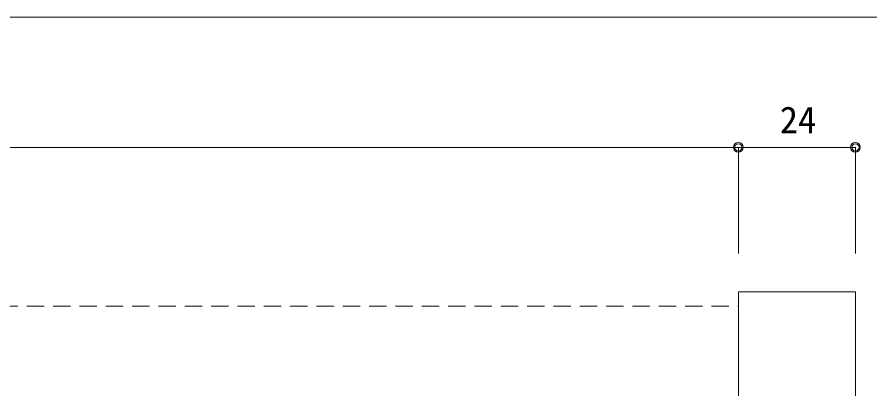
# Model space of a CAD drawing. Units: millimetres on the paper, enlarged 5 times, with parts at other scales. Extents: x -992 to 1008, y -685 to 700.
# Drawn here: x -296.3 to -4.8, y -178.3 to -51.2 of the extents above; entities that cross this region are included whole.
import ezdxf
from ezdxf.enums import TextEntityAlignment as Align

# ---------------------------------------------------------------- set-up
doc = ezdxf.new("R2010")
doc.units = ezdxf.units.MM
doc.header["$LTSCALE"] = 5
doc.header["$PDMODE"] = 32
doc.header["$PDSIZE"] = 2.5
doc.linetypes.add('DASHED1', pattern=[1.8, 1.2, -0.6])
for name, color, linetype, lineweight in [('1-0_H-SYM', 7, 'Continuous', 20), ('1-1_0', 7, 'Continuous', 20), ('2-0_18', 7, 'Continuous', 18)]:
    doc.layers.add(name, color=color, linetype=linetype, lineweight=lineweight)
doc.styles.add('ＭＳ ゴシック', font='')
doc.styles.get('ＭＳ ゴシック').set_extended_font_data('MS Gothic')

msp = doc.modelspace()

# ---------------------------------------------------------------- linework, layer by layer
at = {"layer": '1-0_H-SYM'}
msp.add_line((197.5, -51.25), (-967.5, -51.25), dxfattribs=at)
msp.add_line((197.5, -51.25), (-967.5, -51.25), dxfattribs=at)
at = {"layer": '1-1_0'}
msp.add_line((197.5, -51.25), (-967.5, -51.25), dxfattribs=at)
msp.add_line((197.5, -51.25), (-967.5, -51.25), dxfattribs=at)
at = {"layer": '2-0_18', "color": 4}
for p, q in [((-751.94, -95.789), (-49.747, -95.789)), ((-49.747, -95.789), (-49.747, -132.06)), ((-9.747, -95.789), (-49.747, -95.789)), ((-9.747, -95.789), (-9.747, -132.06))]:
    msp.add_line(p, q, dxfattribs=at)
at = {"layer": '2-0_18'}
for p, q in [((-49.747, -335.099), (-49.747, -145.099)), ((-9.747, -145.099), (-9.747, -335.099))]:
    msp.add_line(p, q, dxfattribs=at)
at = {"layer": '2-0_18', "lineweight": 20}
msp.add_line((-49.747, -145.099), (-9.747, -145.099), dxfattribs=at)
at = {"layer": '2-0_18', "linetype": 'DASHED1', "lineweight": 20}
msp.add_line((-751.94, -150.099), (-49.747, -150.099), dxfattribs=at)
at = {"layer": '2-0_18', "color": 4}
for centre in [(-49.747, -95.789), (-9.747, -95.789)]:
    msp.add_circle(centre, 1.667, dxfattribs=at)
at = {"layer": '2-0_18', "color": 5}
for p in [(-49.747, -95.789), (-9.747, -95.789)]:
    msp.add_point(p, dxfattribs=at)
at = {"layer": '2-0_18', "color": 4}
msp.add_point((-9.747, -95.789), dxfattribs=at)

# ---------------------------------------------------------------- texts
at = {"layer": '2-0_18', "style": 'ＭＳ ゴシック'}
msp.add_text('24', height=9.164, dxfattribs=at).set_placement((-35.58, -93.706), align=Align.BOTTOM_LEFT)

doc.saveas('drawing.dxf')
